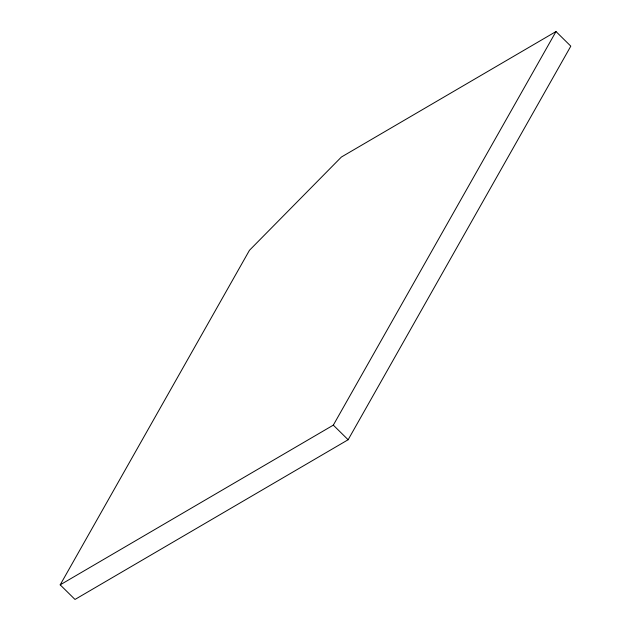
<?xml version="1.0" encoding="UTF-8"?>
<svg xmlns="http://www.w3.org/2000/svg" width="631" height="631" viewBox="0 0 631 631"><rect width="100%" height="100%" fill="white"/><g stroke="black" fill="none" stroke-linecap="round" stroke-linejoin="round"><path stroke-width="0.95" d="M60.19 584.842L249.466 250.294L341.395 157.032L555.998 31.55L570.81 46.158L348.131 439.744L75.002 599.45L60.19 584.842L333.318 425.136L555.998 31.55M333.318 425.136L348.131 439.744"/></g></svg>
